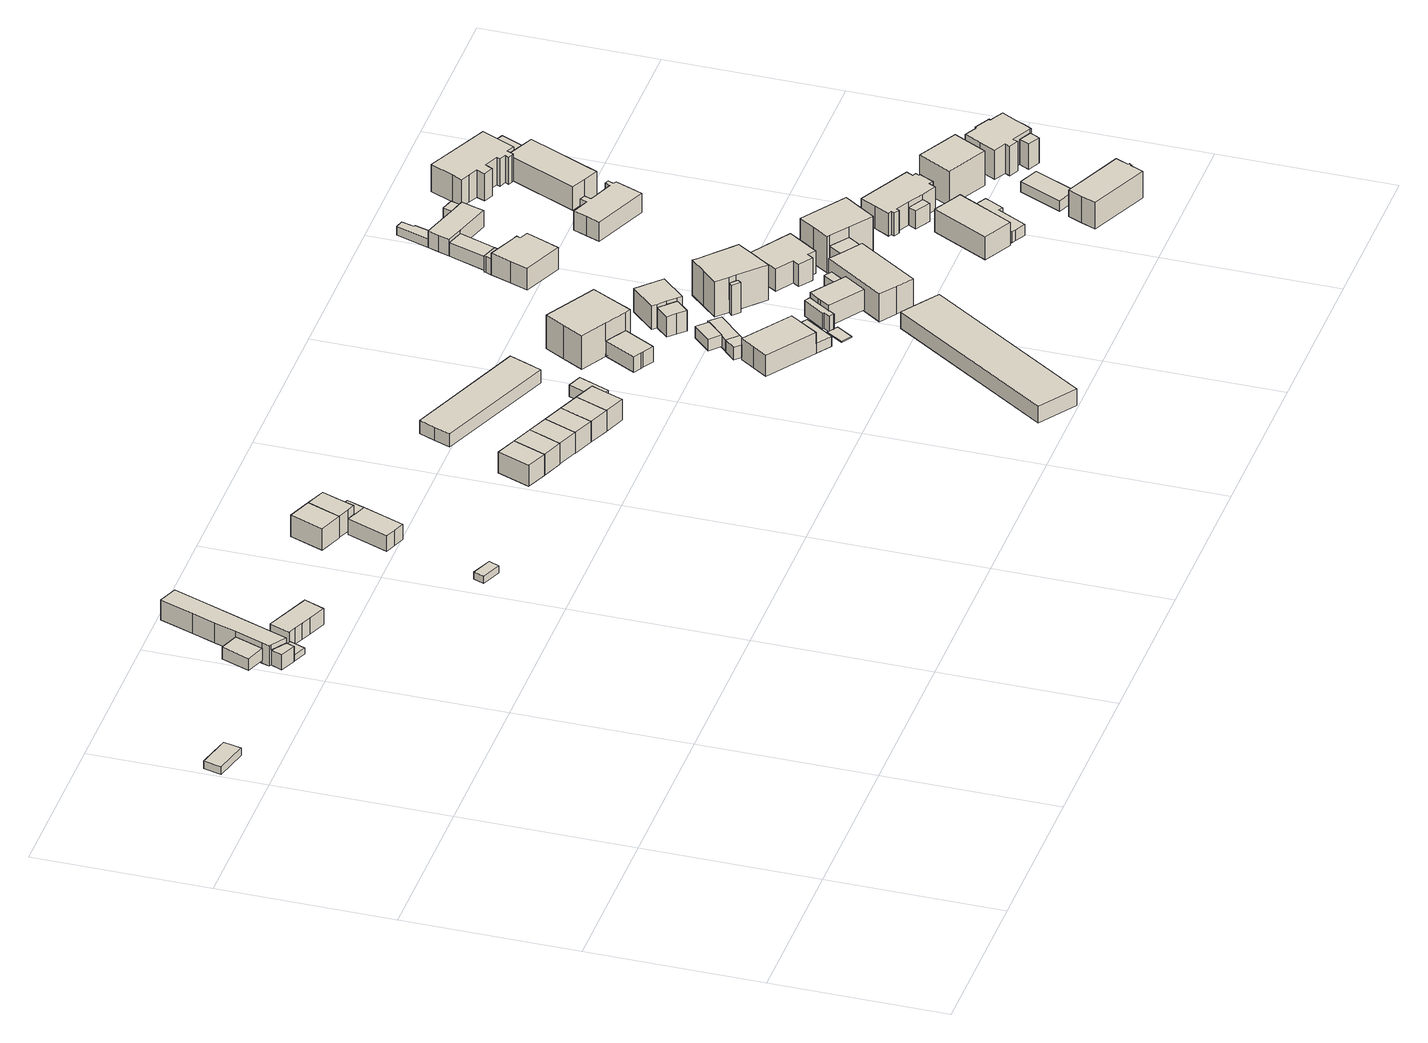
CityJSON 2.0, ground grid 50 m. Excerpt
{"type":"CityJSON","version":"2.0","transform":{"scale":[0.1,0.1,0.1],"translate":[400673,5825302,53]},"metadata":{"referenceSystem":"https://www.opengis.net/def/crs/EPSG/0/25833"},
"CityObjects":{
"building1":{"type":"Building","attributes":{"Gemeindeschluessel":"11000011","BezugspunktDach":"2200","function":"51009_1610","measuredHeight":4.26,"storeysAboveGround":0},"address":[{"country":"Germany","locality":"Berlin"}],"geometry":[{"type":"Solid","lod":"1","boundaries":[[[[0,1,2,3,4]],[[5,6,7,8,9]],[[5,9,4,3]],[[6,5,3,2]],[[7,6,2,1]],[[8,7,1,0]],[[9,8,0,4]]]]}]},
"building2":{"type":"Building","attributes":{"Gemeindeschluessel":"11000011","BezugspunktDach":"2200","function":"31001_2463","measuredHeight":4.87,"storeysAboveGround":1},"address":[{"country":"Germany","locality":"Berlin","thoroughfareNumber":"2 (1)","thoroughfareName":"Dorfstraße"}],"geometry":[{"type":"Solid","lod":"1","boundaries":[[[[10,11,12,13]],[[14,15,16,17]],[[14,17,13,12]],[[15,14,12,11]],[[16,15,11,10]],[[17,16,10,13]]]]}]},
"building3":{"type":"Building","attributes":{"Gemeindeschluessel":"11000011","function":"31001_2143"},"address":[{"country":"Germany","locality":"Berlin","thoroughfareNumber":"3 (1)","thoroughfareName":"Dorfstraße"}],"children":["building3-1","building3-2","building3-3"]},
"building3-1":{"type":"BuildingPart","attributes":{"BezugspunktDach":"2200","measuredHeight":7.85,"storeysAboveGround":2},"parents":["building3"],"geometry":[{"type":"MultiSurface","lod":"1","boundaries":[[[18,19,20,21,22,23,24,25,26,27,28]],[[29,30,31,32,33,34,35,36,37,38,39]],[[29,39,28,27]],[[30,29,27,26]],[[31,30,26,25]],[[32,31,25,24]],[[33,32,24,23]],[[34,33,23,22]],[[35,34,22,21]],[[36,35,21,20]],[[40,41,20,19]],[[38,37,19,18],[38,42,43,37]],[[39,38,18,28]],[[37,36,41,40]],[[42,38,37,43]]]}]},
"building3-2":{"type":"BuildingPart","attributes":{"BezugspunktDach":"2200","measuredHeight":1.92,"storeysAboveGround":2},"parents":["building3"],"geometry":[{"type":"MultiSurface","lod":"1","boundaries":[[[44,45,46,47,41,48]],[[36,49,50,51,52,53]],[[49,36,41,47]],[[50,49,47,46]],[[51,50,46,45]],[[52,51,45,44]],[[53,52,44,48]],[[37,40,41,36]],[[53,48,40,37]]]}]},
"building3-3":{"type":"BuildingPart","attributes":{"BezugspunktDach":"2200","measuredHeight":4.67,"storeysAboveGround":2},"parents":["building3"],"geometry":[{"type":"MultiSurface","lod":"1","boundaries":[[[54,43,42,55]],[[38,37,53,56]],[[38,56,55,42]],[[48,40,37,43,54]],[[56,53,54,55]],[[37,38,42,43,57]],[[53,37,40,48]]]}]},
"building4":{"type":"Building","attributes":{"Gemeindeschluessel":"11000011","BezugspunktDach":"2200","function":"31001_2143","measuredHeight":5.63,"storeysAboveGround":1},"address":[{"country":"Germany","locality":"Berlin","thoroughfareNumber":"2B","thoroughfareName":"Dorfstraße"}],"geometry":[{"type":"Solid","lod":"1","boundaries":[[[[58,59,60,61,62,63,64]],[[65,66,67,68,69,70,49]],[[65,49,64,63]],[[66,65,63,62]],[[67,66,62,61]],[[68,67,61,60]],[[69,68,60,59]],[[70,69,59,58]],[[49,70,58,64]]]]}]},
"building5":{"type":"Building","attributes":{"Gemeindeschluessel":"11000011","BezugspunktDach":"2200","function":"31001_2143","measuredHeight":2.24,"storeysAboveGround":1},"address":[{"country":"Germany","locality":"Berlin","thoroughfareNumber":"3A (1)","thoroughfareName":"Dorfstraße"}],"geometry":[{"type":"Solid","lod":"1","boundaries":[[[[71,72,73,74]],[[75,76,77,78]],[[75,78,74,73]],[[76,75,73,72]],[[77,76,72,71]],[[78,77,71,74]]]]}]},
"building6":{"type":"Building","attributes":{"Gemeindeschluessel":"11000011","BezugspunktDach":"2200","function":"31001_1010","measuredHeight":7.51,"storeysAboveGround":2},"address":[{"country":"Germany","locality":"Berlin","thoroughfareNumber":"3A","thoroughfareName":"Dorfstraße"}],"geometry":[{"type":"Solid","lod":"1","boundaries":[[[[79,80,81,82,83]],[[84,85,86,87,88]],[[84,88,83,82]],[[85,84,82,81]],[[86,85,81,80]],[[87,86,80,79]],[[88,87,79,83]]]]}]},
"building7":{"type":"Building","attributes":{"Gemeindeschluessel":"11000011","BezugspunktDach":"2200","function":"31001_1100","measuredHeight":5.3,"storeysAboveGround":1},"address":[{"country":"Germany","locality":"Berlin","thoroughfareNumber":"3B (2)","thoroughfareName":"Dorfstraße"}],"geometry":[{"type":"Solid","lod":"1","boundaries":[[[[89,90,91,92,93,94,95,96]],[[97,98,99,100,101,102,103,104]],[[97,104,96,95]],[[98,97,95,94]],[[99,98,94,93]],[[100,99,93,92]],[[101,100,92,91]],[[102,101,91,90]],[[103,102,90,89]],[[104,103,89,96]]]]}]},
"building8":{"type":"Building","attributes":{"Gemeindeschluessel":"11000011","BezugspunktDach":"2200","function":"31001_1010","measuredHeight":7.38,"storeysAboveGround":2},"address":[{"country":"Germany","locality":"Berlin","thoroughfareNumber":"3B","thoroughfareName":"Dorfstraße"}],"geometry":[{"type":"Solid","lod":"1","boundaries":[[[[105,106,107,108,109,81,80,79]],[[110,111,112,113,114,115,116,117]],[[110,117,79,80]],[[111,110,80,81]],[[112,111,81,109]],[[113,112,109,108]],[[114,113,108,107]],[[115,114,107,106]],[[116,115,106,105]],[[117,116,105,79]]]]}]},
"building9":{"type":"Building","attributes":{"Gemeindeschluessel":"11000011","BezugspunktDach":"2200","function":"31001_2463","measuredHeight":4.69,"storeysAboveGround":1},"address":[{"country":"Germany","locality":"Berlin","thoroughfareNumber":"3B (1)","thoroughfareName":"Dorfstraße"}],"geometry":[{"type":"Solid","lod":"1","boundaries":[[[[118,119,120,121]],[[122,123,124,125]],[[122,125,121,120]],[[123,122,120,119]],[[124,123,119,118]],[[125,124,118,121]]]]}]},
"building10":{"type":"Building","attributes":{"Gemeindeschluessel":"11000011","BezugspunktDach":"2200","function":"31001_1010","measuredHeight":7.8,"storeysAboveGround":2},"address":[{"country":"Germany","locality":"Berlin","thoroughfareNumber":"4B","thoroughfareName":"Dorfstraße"}],"geometry":[{"type":"Solid","lod":"1","boundaries":[[[[126,127,128,129,130]],[[131,132,133,134,135]],[[131,135,130,129]],[[132,131,129,128]],[[133,132,128,127]],[[134,133,127,126]],[[135,134,126,130]]]]}]},
"building11":{"type":"Building","attributes":{"Gemeindeschluessel":"11000011","BezugspunktDach":"2200","function":"31001_1010","measuredHeight":7.8,"storeysAboveGround":2},"address":[{"country":"Germany","locality":"Berlin","thoroughfareNumber":"4C","thoroughfareName":"Dorfstraße"}],"geometry":[{"type":"Solid","lod":"1","boundaries":[[[[136,137,138,128,126]],[[132,139,140,141,134]],[[132,134,126,128]],[[139,132,128,138]],[[140,139,138,137]],[[141,140,137,136]],[[134,141,136,126]]]]}]},
"building12":{"type":"Building","attributes":{"Gemeindeschluessel":"11000011","BezugspunktDach":"2200","function":"31001_1010","measuredHeight":7.7,"storeysAboveGround":2},"address":[{"country":"Germany","locality":"Berlin","thoroughfareNumber":"4D","thoroughfareName":"Dorfstraße"}],"geometry":[{"type":"Solid","lod":"1","boundaries":[[[[142,143,144,138,136]],[[145,146,147,148,149]],[[145,149,136,138]],[[146,145,138,144]],[[147,146,144,143]],[[148,147,143,142]],[[149,148,142,136]]]]}]},
"building13":{"type":"Building","attributes":{"Gemeindeschluessel":"11000011","BezugspunktDach":"2200","function":"31001_1010","measuredHeight":7.78,"storeysAboveGround":2},"address":[{"country":"Germany","locality":"Berlin","thoroughfareNumber":"4E","thoroughfareName":"Dorfstraße"}],"geometry":[{"type":"Solid","lod":"1","boundaries":[[[[150,151,152,144,142]],[[153,154,155,156,157]],[[153,157,142,144]],[[154,153,144,152]],[[155,154,152,151]],[[156,155,151,150]],[[157,156,150,142]]]]}]},
"building14":{"type":"Building","attributes":{"Gemeindeschluessel":"11000011","BezugspunktDach":"2200","function":"31001_1010","measuredHeight":7.83,"storeysAboveGround":2},"address":[{"country":"Germany","locality":"Berlin","thoroughfareNumber":"4F","thoroughfareName":"Dorfstraße"}],"geometry":[{"type":"Solid","lod":"1","boundaries":[[[[158,159,152,150]],[[154,160,161,156]],[[154,156,150,152]],[[160,154,152,159]],[[161,160,159,158]],[[156,161,158,150]]]]}]},
"building15":{"type":"Building","attributes":{"Gemeindeschluessel":"11000011","BezugspunktDach":"2200","function":"31001_1010","measuredHeight":7.84,"storeysAboveGround":2},"address":[{"country":"Germany","locality":"Berlin","thoroughfareNumber":"4G","thoroughfareName":"Dorfstraße"}],"geometry":[{"type":"Solid","lod":"1","boundaries":[[[[162,163,164,165,159,166,158]],[[167,160,168,169,170,171,161]],[[167,161,158,166]],[[160,167,166,159]],[[168,160,159,165]],[[169,168,165,164]],[[170,169,164,163]],[[171,170,163,162]],[[161,171,162,158]]]]}]},
"building16":{"type":"Building","attributes":{"Gemeindeschluessel":"11000011","BezugspunktDach":"2200","function":"31001_2080","measuredHeight":4.98,"storeysAboveGround":1},"address":[{"country":"Germany","locality":"Berlin","thoroughfareNumber":"4, 4A","thoroughfareName":"Dorfstraße"}],"geometry":[{"type":"Solid","lod":"1","boundaries":[[[[172,173,174,175,176,177]],[[178,179,180,181,182,183]],[[178,183,177,176]],[[179,178,176,175]],[[180,179,175,174]],[[181,180,174,173]],[[182,181,173,172]],[[183,182,172,177]]]]}]},
"building17":{"type":"Building","attributes":{"Gemeindeschluessel":"11000011","BezugspunktDach":"2200","function":"31001_2143","measuredHeight":3.48,"storeysAboveGround":1},"address":[{"country":"Germany","locality":"Berlin","thoroughfareNumber":"4G (1)","thoroughfareName":"Dorfstraße"}],"geometry":[{"type":"Solid","lod":"1","boundaries":[[[[184,185,186,187,188]],[[168,189,190,191,169]],[[168,169,188,187]],[[189,168,187,186]],[[190,189,186,185]],[[191,190,185,184]],[[169,191,184,188]]]]}]},
"building18":{"type":"Building","attributes":{"Gemeindeschluessel":"11000011","BezugspunktDach":"2200","function":"31001_2120","measuredHeight":5.75,"storeysAboveGround":1},"address":[{"country":"Germany","locality":"Berlin","thoroughfareNumber":"9 (3)","thoroughfareName":"Dorfstraße"}],"geometry":[{"type":"Solid","lod":"1","boundaries":[[[[192,193,194,195,196]],[[197,198,199,200,201]],[[197,201,196,195]],[[198,197,195,194]],[[199,198,194,193]],[[200,199,193,192]],[[201,200,192,196]]]]}]},
"building19":{"type":"Building","attributes":{"Gemeindeschluessel":"11000011","BezugspunktDach":"2200","function":"51009_1610","measuredHeight":3.94,"storeysAboveGround":0},"address":[{"country":"Germany","locality":"Berlin"}],"geometry":[{"type":"Solid","lod":"1","boundaries":[[[[202,203,204,205,206]],[[207,208,209,210,211]],[[207,211,206,205]],[[208,207,205,204]],[[209,208,204,203]],[[210,209,203,202]],[[211,210,202,206]]]]}]},
"building20":{"type":"Building","attributes":{"Gemeindeschluessel":"11000011","function":"31001_2010"},"address":[{"country":"Germany","locality":"Berlin","thoroughfareNumber":"7 (3)","thoroughfareName":"Dorfstraße"}],"children":["building20-1","building20-2"]},
"building20-1":{"type":"BuildingPart","attributes":{"BezugspunktDach":"2200","measuredHeight":7.17,"storeysAboveGround":2},"parents":["building20"],"geometry":[{"type":"MultiSurface","lod":"1","boundaries":[[[212,213,214,215,216]],[[217,218,219,220,221]],[[217,221,216,215]],[[218,217,215,214]],[[219,218,214,213]],[[222,223,213,212]],[[220,219,224,225,226]],[[221,220,212,216]],[[226,225,224,223,222]]]}]},
"building20-2":{"type":"BuildingPart","attributes":{"BezugspunktDach":"2200","measuredHeight":3.1,"storeysAboveGround":2},"parents":["building20"],"geometry":[{"type":"MultiSurface","lod":"1","boundaries":[[[227,228,223,222]],[[225,229,230,226]],[[229,225,223,228]],[[230,229,228,227]],[[226,230,227,222]],[[225,226,222,223,231]]]}]},
"building21":{"type":"Building","attributes":{"name":"Kindertagesstätte","Gemeindeschluessel":"11000011","function":"31001_3065"},"address":[{"country":"Germany","locality":"Berlin","thoroughfareNumber":"5","thoroughfareName":"Dorfstraße"}],"children":["building21-1","building21-2"]},
"building21-1":{"type":"BuildingPart","attributes":{"BezugspunktDach":"2200","measuredHeight":12.16,"storeysAboveGround":2},"parents":["building21"],"geometry":[{"type":"MultiSurface","lod":"1","boundaries":[[[232,233,234,235,236,237,238,239]],[[240,241,242,243,244,245,246,247]],[[240,247,239,238]],[[241,240,238,237]],[[242,241,237,236]],[[243,242,236,235]],[[244,243,235,234]],[[245,244,234,233]],[[248,249,250,251,233,232]],[[252,253,246,254,246,245,252,255]],[[247,246,232,239]],[[254,246,253,249,248]],[[253,252,250,249]],[[255,252,245,251,250]]]}]},
"building21-2":{"type":"BuildingPart","attributes":{"BezugspunktDach":"2200","measuredHeight":5.58,"storeysAboveGround":2},"parents":["building21"],"geometry":[{"type":"Solid","lod":"1","boundaries":[[[[256,257,258,251,250,249,248,259]],[[246,253,252,245,260,261,262,263]],[[246,263,259,248]],[[260,245,251,258]],[[261,260,258,257]],[[262,261,257,256]],[[263,262,256,259]],[[253,246,248,249]],[[252,253,249,250]],[[245,252,250,251]]]]}]},
"building22":{"type":"Building","attributes":{"Gemeindeschluessel":"11000011","BezugspunktDach":"2200","function":"31001_2463","measuredHeight":3.65,"storeysAboveGround":1},"address":[{"country":"Germany","locality":"Berlin","thoroughfareNumber":"6 (1)","thoroughfareName":"Dorfstraße"}],"geometry":[{"type":"Solid","lod":"1","boundaries":[[[[264,265,266,267]],[[268,269,270,271]],[[268,271,267,266]],[[269,268,266,265]],[[270,269,265,264]],[[271,270,264,267]]]]}]},
"building23":{"type":"Building","attributes":{"Gemeindeschluessel":"11000011","BezugspunktDach":"2200","function":"31001_2463","measuredHeight":3.75,"storeysAboveGround":1},"address":[{"country":"Germany","locality":"Berlin","thoroughfareNumber":"7 (1)","thoroughfareName":"Dorfstraße"}],"geometry":[{"type":"Solid","lod":"1","boundaries":[[[[204,272,273,274,275,205]],[[276,277,278,279,280,281]],[[276,281,205,275]],[[277,276,275,274]],[[278,277,274,273]],[[279,278,273,272]],[[280,279,272,204]],[[281,280,204,205]]]]}]},
"building24":{"type":"Building","attributes":{"Gemeindeschluessel":"11000011","function":"31001_1120"},"address":[{"country":"Germany","locality":"Berlin","thoroughfareNumber":"6","thoroughfareName":"Dorfstraße"}],"children":["building24-1","building24-2"]},
"building24-1":{"type":"BuildingPart","attributes":{"BezugspunktDach":"2200","measuredHeight":10.31,"storeysAboveGround":1},"parents":["building24"],"geometry":[{"type":"MultiSurface","lod":"1","boundaries":[[[282,283,284,285,286,287,288]],[[289,290,291,292,293,294,295]],[[289,295,288,287]],[[290,289,287,286]],[[291,290,286,285]],[[292,291,285,284]],[[293,296,297,298,292,284,283]],[[294,299,300,283,282]],[[295,294,282,288]],[[292,298,297,296]],[[293,300,299,294]]]}]},
"building24-2":{"type":"BuildingPart","attributes":{"BezugspunktDach":"2200","measuredHeight":8.19,"storeysAboveGround":1},"parents":["building24"],"geometry":[{"type":"MultiSurface","lod":"1","boundaries":[[[301,302,298,297,299,303]],[[294,296,292,304,305,306]],[[294,306,303,299]],[[296,293,300,297]],[[304,292,298,302]],[[305,304,302,301]],[[306,305,301,303]],[[294,299,300,293]],[[296,297,298,292,307]]]}]},
"building25":{"type":"Building","attributes":{"Gemeindeschluessel":"11000011","function":"31001_2143"},"address":[{"country":"Germany","locality":"Berlin","thoroughfareNumber":"8 (1)","thoroughfareName":"Dorfstraße"}],"children":["building25-1","building25-2","building25-3","building25-4"]},
"building25-1":{"type":"BuildingPart","attributes":{"BezugspunktDach":"2200","measuredHeight":8.01,"storeysAboveGround":1},"parents":["building25"],"geometry":[{"type":"MultiSurface","lod":"1","boundaries":[[[308,309,310,311,312,313,314,315,316]],[[317,318,319,320,321,322,323,324,325]],[[326,327,325,316,315]],[[328,326,317,315,314]],[[329,328,314,313]],[[320,319,313,312]],[[330,331,312,311]],[[322,321,311,310]],[[323,322,310,309]],[[324,323,309,308]],[[325,324,308,316]],[[317,325,327,326]],[[318,317,326,328]],[[319,318,328,329]],[[332,321,333,320,331,330]]]}]},
"building25-2":{"type":"BuildingPart","attributes":{"BezugspunktDach":"2200","measuredHeight":4.95,"storeysAboveGround":1},"parents":["building25"],"geometry":[{"type":"MultiSurface","lod":"1","boundaries":[[[330,334,335,331]],[[336,337,321,320]],[[336,320,331,335]],[[337,336,335,334]],[[321,337,334,330]],[[320,321,330,331,338]]]}]},
"building25-3":{"type":"BuildingPart","attributes":{"BezugspunktDach":"2200","measuredHeight":0.27,"storeysAboveGround":1},"parents":["building25"],"geometry":[{"type":"Solid","lod":"1","boundaries":[[[[339,340,341,342,343,344,345]],[[346,347,348,349,350,351,352]],[[346,352,345,344]],[[347,346,344,343]],[[348,347,343,342]],[[349,348,342,341]],[[350,349,341,340]],[[351,350,340,339]],[[352,351,339,345]]]]}]},
"building25-4":{"type":"BuildingPart","attributes":{"BezugspunktDach":"2200","measuredHeight":4.95,"storeysAboveGround":1},"parents":["building25"],"geometry":[{"type":"MultiSurface","lod":"1","boundaries":[[[353,354,327,329,355,356,357,358]],[[359,360,361,319,325,349,348,347]],[[359,347,358,357]],[[360,359,357,356]],[[361,360,356,355]],[[319,361,355,329]],[[349,325,327,354]],[[348,349,354,353]],[[347,348,353,358]],[[325,317,326,327]],[[318,328,326,362,317]],[[319,329,328,318]]]}]},
"building26":{"type":"Building","attributes":{"Gemeindeschluessel":"11000011","function":"31001_1120"},"address":[{"country":"Germany","locality":"Berlin","thoroughfareNumber":"7","thoroughfareName":"Dorfstraße"}],"children":["building26-1","building26-2"]},
"building26-1":{"type":"BuildingPart","attributes":{"BezugspunktDach":"2200","measuredHeight":12.83,"storeysAboveGround":2},"parents":["building26"],"geometry":[{"type":"MultiSurface","lod":"1","boundaries":[[[363,364,365,366,367,368,369,370,371,372]],[[373,374,375,376,377,378,379,380,381,382]],[[373,382,372,371]],[[374,373,371,370]],[[375,374,370,369]],[[376,375,369,368]],[[377,376,368,367]],[[378,377,367,366]],[[379,378,366,365]],[[383,384,385,380,379,365,364]],[[386,387,383,380,381,380,364,363]],[[382,381,363,372]],[[380,385,384,383]],[[381,380,383,387,386]]]}]},
"building26-2":{"type":"BuildingPart","attributes":{"BezugspunktDach":"2200","measuredHeight":9.26,"storeysAboveGround":2},"parents":["building26"],"geometry":[{"type":"MultiSurface","lod":"1","boundaries":[[[388,384,387,389]],[[381,385,390,391]],[[381,391,389,387]],[[390,385,384,388]],[[391,390,388,389]],[[385,380,383,384]],[[381,387,383,380]]]}]},
"building27":{"type":"Building","attributes":{"Gemeindeschluessel":"11000011","BezugspunktDach":"2200","function":"31001_2020","measuredHeight":10.1,"storeysAboveGround":3},"address":[{"country":"Germany","locality":"Berlin","thoroughfareNumber":"9 (2)","thoroughfareName":"Dorfstraße"}],"geometry":[{"type":"Solid","lod":"1","boundaries":[[[[392,393,394,395,396,397,398,399]],[[400,401,402,403,404,405,406,407]],[[400,407,399,398]],[[401,400,398,397]],[[402,401,397,396]],[[403,402,396,395]],[[404,403,395,394]],[[405,404,394,393]],[[406,405,393,392]],[[407,406,392,399]]]]}]},
"building28":{"type":"Building","attributes":{"Gemeindeschluessel":"11000011","function":"31001_1010"},"address":[{"country":"Germany","locality":"Berlin","thoroughfareNumber":"39","thoroughfareName":"Dorfstraße"}],"children":["building28-1","building28-2"]},
"building28-1":{"type":"BuildingPart","attributes":{"BezugspunktDach":"2200","measuredHeight":8.69,"storeysAboveGround":1},"parents":["building28"],"geometry":[{"type":"MultiSurface","lod":"1","boundaries":[[[408,409,410,411,412,413,414,415,416]],[[417,418,419,420,421,422,423,424,425]],[[417,425,416,415]],[[418,417,415,414]],[[426,427,428,418,414,413]],[[420,419,413,412]],[[421,420,412,411]],[[422,421,411,410]],[[423,422,410,409]],[[424,423,409,408]],[[425,424,408,416]],[[419,418,428,427,426]]]}]},
"building28-2":{"type":"BuildingPart","attributes":{"BezugspunktDach":"2200","measuredHeight":5.06,"storeysAboveGround":1},"parents":["building28"],"geometry":[{"type":"MultiSurface","lod":"1","boundaries":[[[427,429,430,431,432,433,428]],[[434,435,436,437,438,419,418]],[[434,418,428,433]],[[435,434,433,432]],[[436,435,432,431]],[[437,436,431,430]],[[438,437,430,429]],[[419,438,429,427]],[[419,439,427,428,418]]]}]},
"building29":{"type":"Building","attributes":{"Gemeindeschluessel":"11000011","BezugspunktDach":"2200","function":"31001_1010","measuredHeight":9.04,"storeysAboveGround":1},"address":[{"country":"Germany","locality":"Berlin","thoroughfareNumber":"8","thoroughfareName":"Dorfstraße"}],"geometry":[{"type":"Solid","lod":"1","boundaries":[[[[440,441,442,443,444,445,446,447,448,449]],[[450,451,452,453,454,455,456,457,458,459]],[[450,459,449,448]],[[451,450,448,447]],[[452,451,447,446]],[[453,452,446,445]],[[454,453,445,444]],[[455,454,444,443]],[[456,455,443,442]],[[457,456,442,441]],[[458,457,441,440]],[[459,458,440,449]]]]}]},
"building30":{"type":"Building","attributes":{"Gemeindeschluessel":"11000011","BezugspunktDach":"2200","function":"31001_2020","measuredHeight":8.55,"storeysAboveGround":2},"address":[{"country":"Germany","locality":"Berlin","thoroughfareNumber":"9 (1)","thoroughfareName":"Dorfstraße"}],"geometry":[{"type":"Solid","lod":"1","boundaries":[[[[460,461,462,463,464]],[[465,466,467,468,469]],[[465,469,464,463]],[[466,465,463,462]],[[467,466,462,461]],[[468,467,461,460]],[[469,468,460,464]]]]}]},
"building31":{"type":"Building","attributes":{"Gemeindeschluessel":"11000011","BezugspunktDach":"2200","function":"31001_1120","measuredHeight":12.91,"storeysAboveGround":2},"address":[{"country":"Germany","locality":"Berlin","thoroughfareNumber":"9","thoroughfareName":"Dorfstraße"}],"geometry":[{"type":"Solid","lod":"1","boundaries":[[[[470,471,472,473,474,475,476,477]],[[478,479,480,481,482,483,484,485]],[[478,485,477,476]],[[479,478,476,475]],[[480,479,475,474]],[[481,480,474,473]],[[482,481,473,472]],[[483,482,472,471]],[[484,483,471,470]],[[485,484,470,477]]]]}]},
"building32":{"type":"Building","attributes":{"Gemeindeschluessel":"11000011","function":"31001_2143"},"address":[{"country":"Germany","locality":"Berlin","thoroughfareNumber":"39 (1)","thoroughfareName":"Dorfstraße"}],"children":["building32-1","building32-2","building32-3","building32-4"]},
"building32-1":{"type":"BuildingPart","attributes":{"BezugspunktDach":"2200","measuredHeight":6.15,"storeysAboveGround":1},"parents":["building32"],"geometry":[{"type":"MultiSurface","lod":"1","boundaries":[[[486,487,488,489,490,491,492,493,494]],[[495,496,497,498,499,500,501,502,503]],[[495,503,494,493]],[[496,495,493,492]],[[504,505,496,492,491]],[[498,497,491,490]],[[506,507,490,489]],[[500,499,489,488]],[[501,500,488,487]],[[502,501,487,486]],[[508,509,510,502,486,494]],[[497,496,505,504]],[[511,499,498,507,506]],[[503,502,510,509,508]]]}]},
"building32-2":{"type":"BuildingPart","attributes":{"BezugspunktDach":"2200","measuredHeight":4.3,"storeysAboveGround":1},"parents":["building32"],"geometry":[{"type":"Solid","lod":"1","boundaries":[[[[512,513,510,509,514]],[[503,502,515,516,517]],[[503,517,514,509]],[[515,502,510,513]],[[516,515,513,512]],[[517,516,512,514]],[[503,509,510,502]]]]}]},
"building32-3":{"type":"BuildingPart","attributes":{"BezugspunktDach":"2200","measuredHeight":3.27,"storeysAboveGround":1},"parents":["building32"],"geometry":[{"type":"Solid","lod":"1","boundaries":[[[[504,518,519,520,521,505]],[[522,523,524,525,497,496]],[[522,496,505,521]],[[523,522,521,520]],[[524,523,520,519]],[[525,524,519,518]],[[497,525,518,504]],[[496,497,504,505]]]]}]},
"building32-4":{"type":"BuildingPart","attributes":{"BezugspunktDach":"2200","measuredHeight":4.24,"storeysAboveGround":1},"parents":["building32"],"geometry":[{"type":"MultiSurface","lod":"1","boundaries":[[[506,526,527,507]],[[528,529,499,498]],[[528,498,507,527]],[[529,528,527,526]],[[499,529,526,506]],[[498,499,506,507,530]]]}]},
"building33":{"type":"Building","attributes":{"Gemeindeschluessel":"11000011","BezugspunktDach":"2200","function":"31001_2143","measuredHeight":8.78,"storeysAboveGround":1},"address":[{"country":"Germany","locality":"Berlin","thoroughfareNumber":"9A (1)","thoroughfareName":"Dorfstraße"}],"geometry":[{"type":"Solid","lod":"1","boundaries":[[[[531,532,533,534,535]],[[536,537,538,539,540]],[[536,540,535,534]],[[537,536,534,533]],[[538,537,533,532]],[[539,538,532,531]],[[540,539,531,535]]]]}]},
"building34":{"type":"Building","attributes":{"Gemeindeschluessel":"11000011","BezugspunktDach":"2200","function":"31001_1120","measuredHeight":7.61,"storeysAboveGround":1},"address":[{"country":"Germany","locality":"Berlin","thoroughfareNumber":"38","thoroughfareName":"Dorfstraße"}],"geometry":[{"type":"Solid","lod":"1","boundaries":[[[[541,542,543,544,545,546,547,548,549,550,551,552,553,554]],[[555,556,557,558,559,560,561,562,563,564,565,566,567,568]],[[555,568,554,553]],[[556,555,553,552]],[[557,556,552,551]],[[558,557,551,550]],[[559,558,550,549]],[[560,559,549,548]],[[561,560,548,547]],[[562,561,547,546]],[[563,562,546,545]],[[564,563,545,544]],[[565,564,544,543]],[[566,565,543,542]],[[567,566,542,541]],[[568,567,541,554]]]]}]},
"building35":{"type":"Building","attributes":{"Gemeindeschluessel":"11000011","BezugspunktDach":"2200","function":"31001_2463","measuredHeight":3.33,"storeysAboveGround":1},"address":[{"country":"Germany","locality":"Berlin","thoroughfareNumber":"10 (2)","thoroughfareName":"Dorfstraße"}],"geometry":[{"type":"Solid","lod":"1","boundaries":[[[[569,570,571,572,573,574,575]],[[576,577,578,579,580,581,582]],[[576,582,575,574]],[[577,576,574,573]],[[578,577,573,572]],[[579,578,572,571]],[[580,579,571,570]],[[581,580,570,569]],[[582,581,569,575]]]]}]},
"building36":{"type":"Building","attributes":{"Gemeindeschluessel":"11000011","function":"31001_1120"},"address":[{"country":"Germany","locality":"Berlin","thoroughfareNumber":"9A","thoroughfareName":"Dorfstraße"}],"children":["building36-1","building36-2"]},
"building36-1":{"type":"BuildingPart","attributes":{"BezugspunktDach":"2200","measuredHeight":9.54,"storeysAboveGround":1},"parents":["building36"],"geometry":[{"type":"MultiSurface","lod":"1","boundaries":[[[583,584,585,586,587,588,589,590,591,592,593,594,595,596,597,598,599,600]],[[601,602,603,604,605,606,607,608,609,610,611,612,613,614,615,616,617,618]],[[601,618,600,599]],[[602,601,599,598]],[[603,602,598,597]],[[604,603,597,596]],[[605,604,596,595]],[[606,605,595,594]],[[607,606,594,593]],[[608,607,593,592]],[[609,608,592,591]],[[610,609,591,590]],[[611,610,590,589]],[[612,611,589,588]],[[613,619,620,588,587]],[[614,613,587,586]],[[615,614,586,585]],[[616,615,585,584]],[[617,616,584,583]],[[618,617,583,600]],[[612,620,619,613]]]}]},
"building36-2":{"type":"BuildingPart","attributes":{"BezugspunktDach":"2200","measuredHeight":5.52,"storeysAboveGround":1},"parents":["building36"],"geometry":[{"type":"Solid","lod":"1","boundaries":[[[[621,620,619,622]],[[613,612,623,624]],[[613,624,622,619]],[[623,612,620,621]],[[624,623,621,622]],[[612,613,619,620]]]]}]},
"building37":{"type":"Building","attributes":{"Gemeindeschluessel":"11000011","BezugspunktDach":"2200","function":"31001_1010","measuredHeight":9.37,"storeysAboveGround":2},"address":[{"country":"Germany","locality":"Berlin","thoroughfareNumber":"11A","thoroughfareName":"Dorfstraße"}],"geometry":[{"type":"Solid","lod":"1","boundaries":[[[[625,626,627,628,629,630,631,632,633,634]],[[635,636,637,638,639,640,641,642,643,644]],[[635,644,634,633]],[[636,635,633,632]],[[637,636,632,631]],[[638,637,631,630]],[[639,638,630,629]],[[640,639,629,628]],[[641,640,628,627]],[[642,641,627,626]],[[643,642,626,625]],[[644,643,625,634]]]]}]},
"building38":{"type":"Building","attributes":{"Gemeindeschluessel":"11000011","BezugspunktDach":"2200","function":"31001_2463","measuredHeight":3.33,"storeysAboveGround":1},"address":[{"country":"Germany","locality":"Berlin","thoroughfareNumber":"11 (3)","thoroughfareName":"Dorfstraße"}],"geometry":[{"type":"Solid","lod":"1","boundaries":[[[[645,646,647,648]],[[649,650,651,652]],[[649,652,648,647]],[[650,649,647,646]],[[651,650,646,645]],[[652,651,645,648]]]]}]},
"building39":{"type":"Building","attributes":{"Gemeindeschluessel":"11000011","BezugspunktDach":"2200","function":"31001_1120","measuredHeight":7.86,"storeysAboveGround":2},"address":[{"country":"Germany","locality":"Berlin","thoroughfareNumber":"38 (1)","thoroughfareName":"Dorfstraße"}],"geometry":[{"type":"Solid","lod":"1","boundaries":[[[[653,654,655,656,657,658,659]],[[660,661,662,663,664,665,666]],[[660,666,659,658]],[[661,660,658,657]],[[662,661,657,656]],[[663,662,656,655]],[[664,663,655,654]],[[665,664,654,653]],[[666,665,653,659]]]]}]},
"building40":{"type":"Building","attributes":{"Gemeindeschluessel":"11000011","BezugspunktDach":"2200","function":"31001_1120","measuredHeight":8.89,"storeysAboveGround":1},"address":[{"country":"Germany","locality":"Berlin","thoroughfareNumber":"38 (3)","thoroughfareName":"Dorfstraße"}],"geometry":[{"type":"Solid","lod":"1","boundaries":[[[[667,668,669,670,671,672,673,674,675,676,677,678,679,680,681,682,683,684,685,686]],[[687,688,689,690,691,692,693,694,695,696,697,698,699,700,701,702,703,704,705,706]],[[687,706,686,685]],[[688,687,685,684]],[[689,688,684,683]],[[690,689,683,682]],[[691,690,682,681]],[[692,691,681,680]],[[693,692,680,679]],[[694,693,679,678]],[[695,694,678,677]],[[696,695,677,676]],[[697,696,676,675]],[[698,697,675,674]],[[699,698,674,673]],[[700,699,673,672]],[[701,700,672,671]],[[702,701,671,670]],[[703,702,670,669]],[[704,703,669,668]],[[705,704,668,667]],[[706,705,667,686]]]]}]},
"building41":{"type":"Building","attributes":{"Gemeindeschluessel":"11000011","BezugspunktDach":"2200","function":"31001_1120","measuredHeight":12.36,"storeysAboveGround":2},"address":[{"country":"Germany","locality":"Berlin","thoroughfareNumber":"10","thoroughfareName":"Dorfstraße"}],"geometry":[{"type":"Solid","lod":"1","boundaries":[[[[707,708,709,710]],[[711,712,713,714]],[[711,714,710,709]],[[712,711,709,708]],[[713,712,708,707]],[[714,713,707,710]]]]}]},
"building42":{"type":"Building","attributes":{"Gemeindeschluessel":"11000011","BezugspunktDach":"2200","function":"31001_2463","measuredHeight":3.71,"storeysAboveGround":1},"address":[{"country":"Germany","locality":"Berlin","thoroughfareNumber":"38 (2)","thoroughfareName":"Dorfstraße"}],"geometry":[{"type":"Solid","lod":"1","boundaries":[[[[715,716,717,718]],[[719,720,721,722]],[[719,722,718,717]],[[720,719,717,716]],[[721,720,716,715]],[[722,721,715,718]]]]}]},
"building43":{"type":"Building","attributes":{"Gemeindeschluessel":"11000011","function":"31001_1120"},"address":[{"country":"Germany","locality":"Berlin","thoroughfareNumber":"11","thoroughfareName":"Dorfstraße"}],"children":["building43-1","building43-2"]},
"building43-1":{"type":"BuildingPart","attributes":{"BezugspunktDach":"2200","measuredHeight":11.52,"storeysAboveGround":2},"parents":["building43"],"geometry":[{"type":"Solid","lod":"1","boundaries":[[[[723,724,725,726,727,728,729,730,731,732,733,734,735,736,737,738,739]],[[740,741,742,743,744,745,746,747,748,749,750,751,752,753,754,755,756]],[[740,756,739,738]],[[741,740,738,737]],[[742,741,737,736]],[[743,742,736,735]],[[744,743,735,734]],[[745,744,734,733]],[[746,745,733,732]],[[747,746,732,731]],[[748,747,731,730]],[[749,748,730,729]],[[750,749,729,728]],[[751,750,728,727]],[[752,751,727,726],[757,758,759,751]],[[753,752,726,725]],[[754,753,725,724]],[[755,754,724,723]],[[756,755,723,739]],[[758,757,751,759]]]]}]},
"building43-2":{"type":"BuildingPart","attributes":{"BezugspunktDach":"2200","measuredHeight":7.97,"storeysAboveGround":2},"parents":["building43"],"geometry":[{"type":"MultiSurface","lod":"1","boundaries":[[[760,759,758,761]],[[757,751,762,763]],[[757,763,761,758]],[[762,751,759,760]],[[763,762,760,761]],[[751,757,758,759,764]]]}]}
},
"vertices":[
[102,1606,37],[114,1658,37],[65,1670,37],[16,1682,37],[3,1630,37],[16,1682,13],[65,1670,13],[114,1658,13],[102,1606,13],[3,1630,13],
[533,1680,54],[564,1762,54],[509,1782,54],[478,1700,54],[509,1782,17],[564,1762,17],[533,1680,17],[478,1700,17],
[532,1656,71],[574,1628,71],[582,1649,71],[638,1798,71],[703,1969,71],[648,1990,71],[612,1893,71],[587,1825,71],[564,1762,71],[533,1680,71],[526,1660,71],[533,1680,8],[564,1762,8],[587,1825,8],[612,1893,8],[648,1990,8],[703,1969,8],[638,1798,8],[582,1649,8],[574,1628,8],[532,1656,8],[526,1660,8],[574,1628,27],[582,1649,27],[532,1656,55],[574,1628,55],
[567,1603,27],[605,1587,27],[623,1632,27],[619,1634,27],[565,1604,27],[619,1634,8],[623,1632,8],[605,1587,8],[567,1603,8],[565,1604,8],
[565,1604,55],[518,1623,55],[518,1623,8],[574,1628,52],
[643,1624,58],[669,1613,58],[698,1601,58],[750,1580,58],[774,1638,58],[643,1692,58],[619,1634,58],[643,1692,8],[774,1638,8],[750,1580,8],[698,1601,8],[669,1613,8],[643,1624,8],
[1111,1215,30],[1123,1245,30],[1064,1268,30],[1052,1238,30],[1064,1268,8],[1123,1245,8],[1111,1215,8],[1052,1238,8],
[1134,1654,83],[1152,1702,83],[1171,1750,83],[1103,1776,83],[1066,1680,83],[1103,1776,16],[1171,1750,16],[1152,1702,16],[1134,1654,16],[1066,1680,16],
[1154,1510,55],[1186,1498,55],[1232,1617,55],[1200,1629,55],[1191,1632,55],[1192,1633,55],[1168,1641,55],[1122,1522,55],[1168,1641,7],[1192,1633,7],[1191,1632,7],[1200,1629,7],[1232,1617,7],[1186,1498,7],[1154,1510,7],[1122,1522,7],
[1168,1641,83],[1192,1633,83],[1210,1681,83],[1211,1684,83],[1228,1728,83],[1152,1702,17],[1171,1750,17],[1228,1728,17],[1211,1684,17],[1210,1681,17],[1192,1633,17],[1168,1641,17],[1134,1654,17],
[1232,1617,54],[1252,1668,54],[1211,1684,54],[1191,1632,54],[1211,1684,14],[1252,1668,14],[1232,1617,14],[1191,1632,14],
[1562,1228,83],[1581,1275,83],[1599,1322,83],[1538,1346,83],[1501,1253,83],[1538,1346,18],[1599,1322,18],[1581,1275,18],[1562,1228,18],[1501,1253,18],
[1622,1205,83],[1641,1251,83],[1660,1298,83],[1660,1298,18],[1641,1251,18],[1622,1205,18],
[1682,1181,83],[1701,1227,83],[1719,1274,83],[1660,1298,19],[1719,1274,19],[1701,1227,19],[1682,1181,19],[1622,1205,19],
[1743,1157,83],[1761,1204,83],[1780,1250,83],[1719,1274,18],[1780,1250,18],[1761,1204,18],[1743,1157,18],[1682,1181,18],
[1803,1133,83],[1840,1226,83],[1840,1226,18],[1803,1133,18],
[1864,1109,83],[1882,1155,83],[1894,1186,83],[1900,1202,83],[1821,1180,83],[1821,1180,18],[1900,1202,18],[1894,1186,18],[1882,1155,18],[1864,1109,18],
[1967,1361,59],[1986,1408,59],[2005,1455,59],[1652,1594,59],[1633,1547,59],[1615,1501,59],[1633,1547,18],[1652,1594,18],[2005,1455,18],[1986,1408,18],[1967,1361,18],[1615,1501,18],
[1936,1169,53],[1971,1257,53],[1929,1273,53],[1900,1202,53],[1894,1186,53],[1929,1273,18],[1971,1257,18],[1936,1169,18],
[2284,5,61],[2598,473,61],[2545,509,61],[2492,545,61],[2177,77,61],[2492,545,9],[2545,509,9],[2598,473,9],[2284,5,9],[2177,77,9],
[2226,896,60],[2241,886,60],[2268,913,60],[2238,942,60],[2209,912,60],[2238,942,21],[2268,913,21],[2241,886,21],[2226,896,21],[2209,912,21],
[2308,719,81],[2364,802,81],[2226,896,81],[2197,854,81],[2169,813,81],[2197,854,15],[2226,896,15],[2364,802,15],[2308,719,15],[2169,813,15],[2308,719,47],[2364,802,47],[2364,802,41],[2364,802,16],[2308,719,16],
[2351,690,47],[2407,773,47],[2407,773,16],[2351,690,16],[2364,802,34],
[2131,1235,125],[2192,1200,125],[2207,1192,125],[2238,1251,125],[2269,1309,125],[2120,1393,125],[2087,1335,125],[2055,1277,125],[2087,1335,20],[2120,1393,20],[2269,1309,20],[2238,1251,20],[2207,1192,20],[2192,1200,20],[2131,1235,20],[2055,1277,20],[2131,1235,68],[2162,1218,68],[2168,1214,68],[2192,1200,68],[2168,1214,20],[2162,1218,20],[2131,1235,54],[2168,1214,50],
[2104,1131,68],[2111,1127,68],[2142,1110,68],[2081,1144,68],[2142,1110,20],[2111,1127,20],[2104,1131,20],[2081,1144,20],
[2254,958,61],[2302,1007,61],[2273,1036,61],[2225,986,61],[2273,1036,25],[2302,1007,25],[2254,958,25],[2225,986,25],
[2336,983,60],[2307,1012,60],[2302,1007,60],[2254,958,60],[2254,958,23],[2302,1007,23],[2307,1012,23],[2336,983,23],[2268,913,23],[2238,942,23],
[2284,1142,102],[2305,1122,102],[2327,1101,102],[2338,1090,102],[2401,1159,102],[2336,1221,102],[2272,1153,102],[2336,1221,28],[2401,1159,28],[2338,1090,28],[2327,1101,28],[2305,1122,28],[2284,1142,28],[2272,1153,28],[2306,1121,28],[2306,1121,92],[2327,1101,92],[2284,1142,92],[2305,1122,92],
[2271,1085,92],[2293,1064,92],[2250,1106,92],[2293,1064,28],[2271,1085,28],[2250,1106,28],[2309,1118,28],
[2538,658,79],[2557,685,79],[2563,694,79],[2581,721,79],[2561,735,79],[2483,788,79],[2464,760,79],[2459,752,79],[2440,724,79],[2459,752,14],[2464,760,14],[2483,788,14],[2561,735,14],[2581,721,14],[2563,694,14],[2557,685,14],[2538,658,14],[2440,724,14],[2459,752,63],[2440,724,63],[2464,760,63],[2483,788,63],[2581,721,63],[2561,735,63],[2581,721,49],[2581,722,14],
[2613,769,63],[2593,783,63],[2593,783,14],[2613,769,14],[2561,735,35],
[2407,652,17],[2439,700,17],[2429,707,17],[2428,707,17],[2414,716,17],[2410,719,17],[2378,671,17],[2410,719,14],[2414,716,14],[2428,707,14],[2429,707,14],[2439,700,14],[2407,652,14],[2378,671,14],
[2428,707,63],[2429,707,63],[2467,798,63],[2423,736,63],[2426,733,63],[2414,716,63],[2426,733,14],[2423,736,14],[2467,798,14],[2459,752,62],
[2411,986,134],[2427,971,134],[2497,906,134],[2531,956,134],[2564,1006,134],[2517,1048,134],[2473,1088,134],[2460,1100,134],[2420,1057,134],[2380,1015,134],[2420,1057,24],[2460,1100,24],[2473,1088,24],[2517,1048,24],[2564,1006,24],[2531,956,24],[2497,906,24],[2427,971,24],[2411,986,24],[2380,1015,24],[2427,971,117],[2431,968,117],[2431,968,24],[2411,986,65],[2411,986,117],
[2421,957,117],[2401,975,117],[2421,957,24],[2401,975,24],
[2549,574,98],[2595,543,98],[2713,717,98],[2709,720,98],[2667,748,98],[2658,754,98],[2621,780,98],[2502,606,98],[2621,780,11],[2658,754,11],[2667,748,11],[2709,720,11],[2713,717,11],[2595,543,11],[2549,574,11],[2502,606,11],
[2465,1465,98],[2485,1513,98],[2505,1562,98],[2480,1573,98],[2484,1584,98],[2467,1591,98],[2390,1624,98],[2369,1565,98],[2350,1514,98],[2369,1565,30],[2390,1624,30],[2467,1591,30],[2484,1584,30],[2480,1573,30],[2505,1562,30],[2485,1513,30],[2465,1465,30],[2350,1514,30],[2467,1591,50],[2467,1591,80],[2390,1624,80],
[2472,1605,80],[2438,1619,80],[2442,1631,80],[2398,1646,80],[2396,1640,80],[2396,1640,30],[2398,1646,30],[2442,1631,30],[2438,1619,30],[2472,1605,30],[2467,1591,64],
[2590,866,94],[2578,848,94],[2617,822,94],[2628,839,94],[2650,824,94],[2679,867,94],[2708,910,94],[2595,983,94],[2567,941,94],[2540,898,94],[2567,941,24],[2595,983,24],[2708,910,24],[2679,867,24],[2650,824,24],[2628,839,24],[2617,822,24],[2578,848,24],[2590,866,24],[2540,898,24],
[2684,737,92],[2710,719,92],[2738,760,92],[2686,796,92],[2658,754,92],[2686,796,14],[2738,760,14],[2710,719,14],[2684,737,14],[2658,754,14],
[2686,796,124],[2738,760,124],[2804,715,124],[2835,761,124],[2867,807,124],[2740,893,124],[2709,847,124],[2678,801,124],[2709,847,11],[2740,893,11],[2867,807,11],[2835,761,11],[2804,715,11],[2738,760,11],[2686,796,11],[2678,801,11],
[2482,1736,87],[2588,1704,87],[2598,1737,87],[2609,1770,87],[2574,1780,87],[2487,1806,87],[2456,1815,87],[2445,1783,87],[2434,1751,87],[2445,1783,35],[2456,1815,35],[2487,1806,35],[2574,1780,35],[2609,1770,35],[2598,1737,35],[2588,1704,35],[2482,1736,35],[2434,1751,35],[2487,1806,62],[2456,1815,62],[2609,1770,77],[2574,1780,77],[2434,1751,70],[2434,1751,78],[2482,1736,78],[2609,1770,66],
[2442,1631,78],[2445,1630,78],[2398,1646,78],[2445,1630,35],[2442,1631,35],[2398,1646,35],
[2505,1865,62],[2501,1867,62],[2511,1903,62],[2488,1910,62],[2488,1910,35],[2511,1903,35],[2501,1867,35],[2505,1865,35],
[2619,1802,77],[2584,1813,77],[2584,1813,35],[2619,1802,35],[2574,1780,47],
[2926,380,92],[3010,542,92],[2969,563,92],[2928,585,92],[2843,423,92],[2928,585,20],[2969,563,20],[3010,542,20],[2926,380,20],[2843,423,20],
[2773,1332,94],[2789,1372,94],[2805,1412,94],[2796,1416,94],[2803,1433,94],[2791,1437,94],[2784,1422,94],[2711,1451,94],[2718,1471,94],[2701,1478,94],[2693,1458,94],[2644,1477,94],[2629,1438,94],[2613,1399,94],[2629,1438,34],[2644,1477,34],[2693,1458,34],[2701,1478,34],[2718,1471,34],[2711,1451,34],[2784,1422,34],[2791,1437,34],[2803,1433,34],[2796,1416,34],[2805,1412,34],[2789,1372,34],[2773,1332,34],[2613,1399,34],
[2956,375,50],[2987,359,50],[3031,443,50],[3044,436,50],[3072,491,50],[3017,521,50],[2943,382,50],[3017,521,16],[3072,491,16],[3044,436,16],[3031,443,16],[2987,359,16],[2956,375,16],[2943,382,16],
[2875,687,98],[2871,678,98],[2887,670,98],[2891,678,98],[2930,657,98],[2975,633,98],[3017,611,98],[3027,631,98],[3039,624,98],[3052,649,98],[3060,665,98],[3056,667,98],[3062,678,98],[3051,683,98],[3061,702,98],[2911,779,98],[2889,735,98],[2866,691,98],[2889,735,26],[2911,779,26],[3061,702,26],[3051,683,26],[3062,678,26],[3056,667,26],[3060,665,26],[3052,649,26],[3039,624,26],[3027,631,26],[3017,611,26],[2975,633,26],[2930,657,26],[2891,678,26],[2887,670,26],[2871,678,26],[2875,687,26],[2866,691,26],[2930,657,82],[2975,633,82],
[2963,610,82],[2918,634,82],[2963,610,26],[2918,634,26],
[3248,119,94],[3265,157,94],[3269,155,94],[3270,159,94],[3272,162,94],[3268,164,94],[3284,202,94],[3110,278,94],[3092,237,94],[3074,195,94],[3092,237,11],[3110,278,11],[3284,202,11],[3268,164,11],[3272,162,11],[3270,159,11],[3269,155,11],[3265,157,11],[3248,119,11],[3074,195,11],
[3178,282,47],[3234,404,47],[3178,428,47],[3122,306,47],[3178,428,14],[3234,404,14],[3178,282,14],[3122,306,14],
[2768,1486,111],[2811,1466,111],[2905,1672,111],[2862,1691,111],[2842,1700,111],[2819,1711,111],[2725,1505,111],[2819,1711,38],[2842,1700,38],[2862,1691,38],[2905,1672,38],[2811,1466,38],[2768,1486,38],[2725,1505,38],
[2685,1773,122],[2712,1761,122],[2702,1736,122],[2730,1725,122],[2741,1746,122],[2782,1728,122],[2778,1718,122],[2798,1710,122],[2793,1699,122],[2806,1694,122],[2811,1692,122],[2819,1711,122],[2842,1700,122],[2885,1792,122],[2887,1798,122],[2860,1810,122],[2731,1869,122],[2703,1882,122],[2672,1814,122],[2658,1785,122],[2672,1814,37],[2703,1882,37],[2731,1869,37],[2860,1810,37],[2887,1798,37],[2885,1792,37],[2842,1700,37],[2819,1711,37],[2811,1692,37],[2806,1694,37],[2793,1699,37],[2798,1710,37],[2778,1718,37],[2782,1728,37],[2741,1746,37],[2730,1725,37],[2702,1736,37],[2712,1761,37],[2685,1773,37],[2658,1785,37],
[3167,523,131],[3217,618,131],[3100,679,131],[3050,584,131],[3100,679,22],[3217,618,22],[3167,523,22],[3050,584,22],
[2905,1672,77],[2947,1763,77],[2885,1792,77],[2842,1700,77],[2885,1792,40],[2947,1763,40],[2905,1672,40],[2842,1700,40],
[3239,489,113],[3231,474,113],[3258,461,113],[3265,476,113],[3324,447,113],[3326,445,113],[3340,471,113],[3350,491,113],[3374,537,113],[3333,558,113],[3336,562,113],[3290,586,113],[3287,582,113],[3250,601,113],[3250,600,113],[3227,553,113],[3203,506,113],[3227,553,21],[3250,600,21],[3250,601,21],[3287,582,21],[3290,586,21],[3336,562,21],[3333,558,21],[3374,537,21],[3350,491,21],[3340,471,21],[3326,445,21],[3324,447,21],[3265,476,21],[3258,461,21],[3231,474,21],[3239,489,21],[3203,506,21],[3288,465,21],[3288,465,100],[3324,447,100],
[3310,419,100],[3274,436,100],[3310,419,21],[3274,436,21],[3324,447,60]
]}
